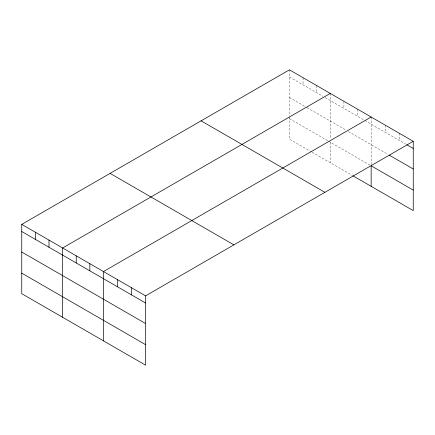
<?xml version="1.0" encoding="UTF-8"?>
<svg xmlns="http://www.w3.org/2000/svg" width="435" height="435" viewBox="0 0 435 435"><rect width="100%" height="100%" fill="white"/><g stroke="black" fill="none" stroke-linecap="round" stroke-linejoin="round"><path stroke-width="0.33" stroke-dasharray="2.17 1.63" d="M289.433 76.973L322.917 96.304M325.184 97.614L364.34 120.218M364.911 120.549L405.648 144.067M289.433 97.483L306.457 107.314M307.023 107.641L346.184 130.25M348.451 131.56L388.107 154.452M289.433 118.619L328.023 140.902M328.588 141.228L370.016 165.142M311.563 151.913L289.433 139.135L289.433 116.64M312.134 152.239L352.426 175.501M399.216 133.219L399.216 140.353M385.187 125.117L385.187 132.251M371.153 117.015L371.153 164.479M357.532 109.152L357.532 116.286M343.911 101.29L343.911 108.424M330.29 93.427L330.29 138.906M330.29 142.212L330.29 162.723M316.675 85.564L316.675 92.698M303.054 77.702L303.054 84.836M289.433 69.834L289.433 115.976"/><path stroke-width="0.65" d="M413.25 141.321L289.433 69.834L21.75 224.378L21.75 293.679L145.567 365.166L145.567 295.865L413.25 141.321L413.25 210.622L352.992 175.827M330.29 93.427L62.607 247.972L62.607 317.267M371.153 117.015L103.47 271.56L103.47 340.861M406.817 144.741L413.25 148.455M389.276 155.132L413.25 168.97M413.25 190.106L371.153 165.8L371.153 186.316M201.095 120.838L324.912 192.319M110.088 173.38L233.905 244.867M21.75 224.378L145.567 295.865M21.75 231.518L145.567 302.999M21.75 252.028L145.567 323.515M21.75 273.164L145.567 344.65M131.533 287.763L131.533 294.897M117.504 279.661L117.504 286.796M89.849 263.697L89.849 270.831M76.228 255.834L76.228 262.968M48.992 240.109L48.992 247.243M35.371 232.246L35.371 239.38"/></g></svg>
